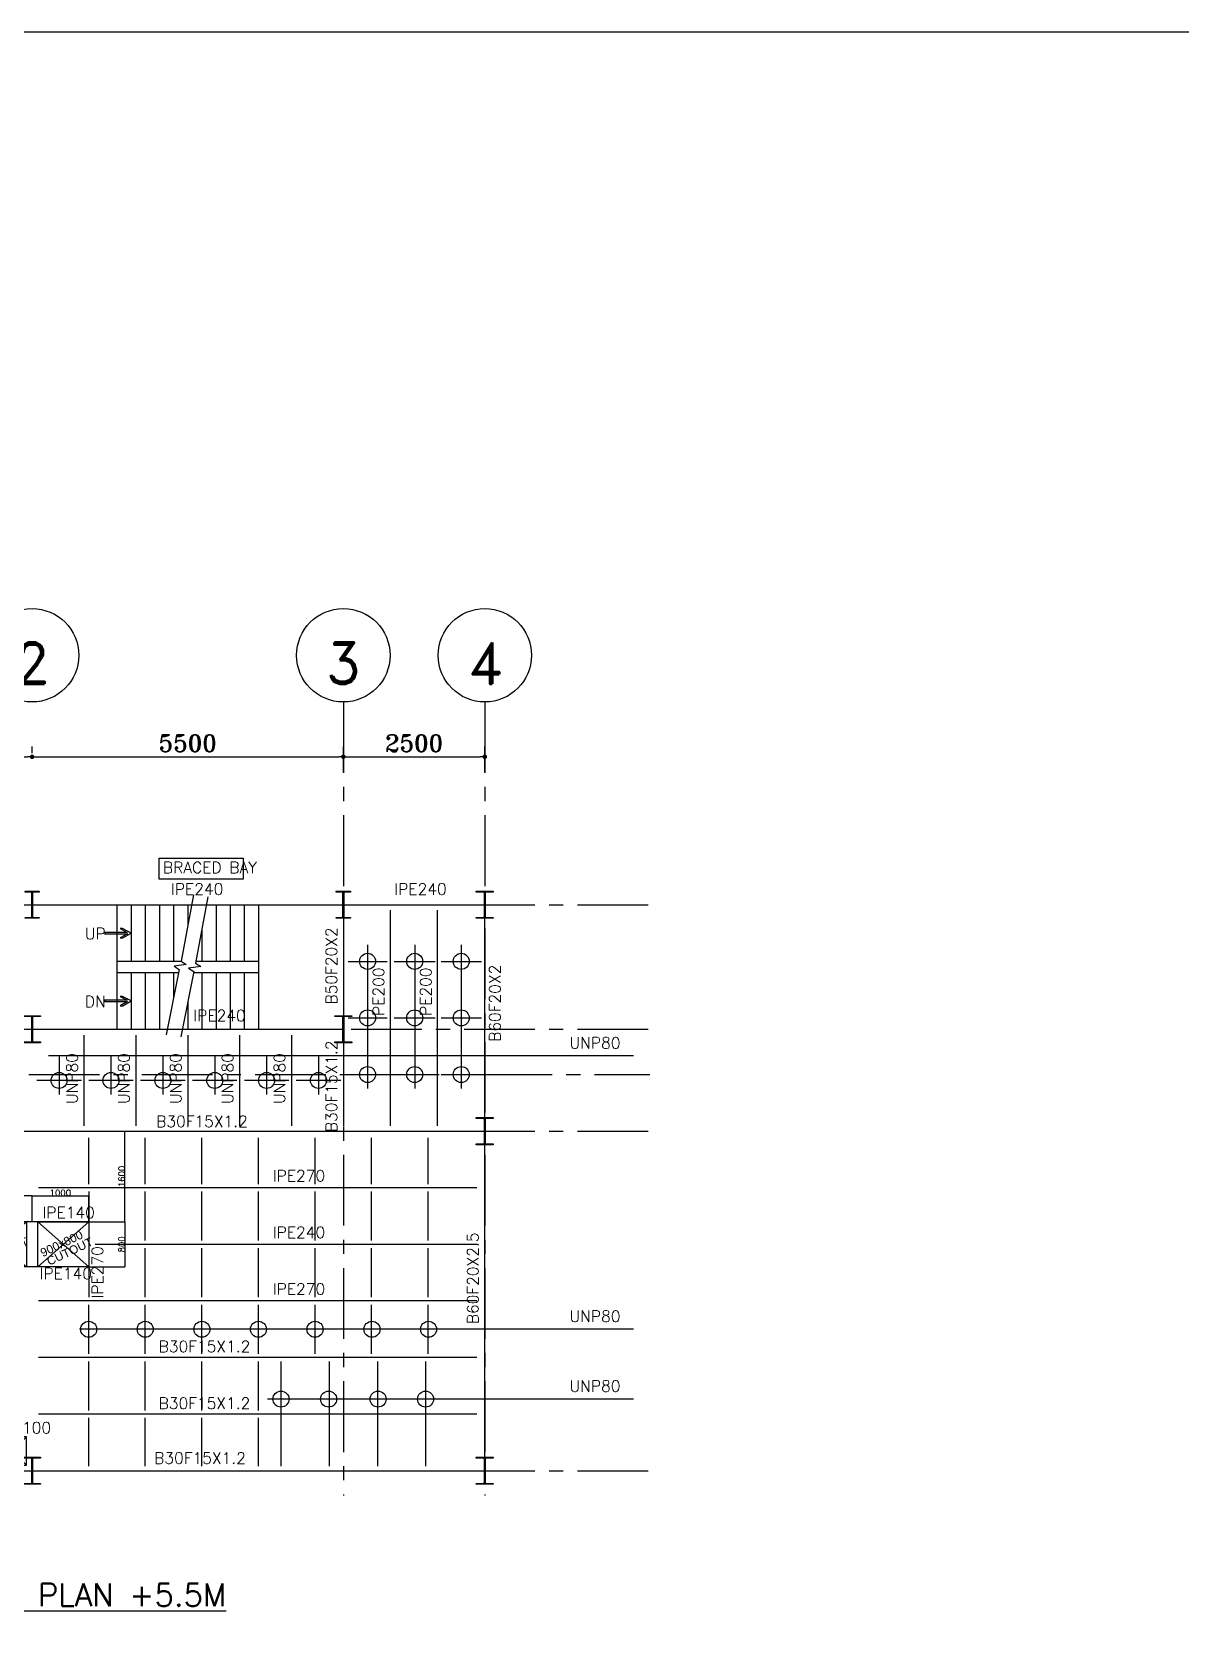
# Model space of a CAD drawing. Header units: inches. Extents: x 1387 to 2676, y -3554 to -2136.
# Drawn here: x 2511.7 to 2531.99, y -2505.43 to -2476.97 of the extents above; entities that cross this region are included whole.
import ezdxf
from ezdxf.enums import TextEntityAlignment as Align

# ---------------------------------------------------------------- set-up
doc = ezdxf.new("R2010")
doc.units = ezdxf.units.IN
doc.header["$MEASUREMENT"] = 0
for name, pattern in [('CENTER', [2, 1.25, -0.25, 0.25, -0.25]), ('DASHDOTX2', [2, 1, -0.5, 0, -0.5]), ('HIDDEN', [0.375, 0.25, -0.125])]:
    doc.linetypes.add(name, pattern=pattern)
for name, color, linetype in [('1', 1, 'Continuous'), ('3', 3, 'HIDDEN'), ('3G', 3, 'Continuous'), ('A-TEXT', 7, 'Continuous'), ('AA-IPE300', 27, 'Continuous'), ('AA_CUT OUT', 250, 'Continuous'), ('Ax', 1, 'DASHDOTX2'), ('AXE', 1, 'CENTER'), ('DIM', 8, 'Continuous'), ('MEMBER TEXT', 7, 'Continuous'), ('NEW-CO-TEXT', 7, 'Continuous'), ('Pich', 2, 'Continuous'), ('STAIR', 145, 'Continuous'), ('STEEL', 33, 'Continuous'), ('UPN100', 1, 'Continuous'), ('wall', 4, 'Continuous')]:
    doc.layers.add(name, color=color, linetype=linetype)
doc.styles.add('ROMAND', font='ROMAND.shx')
doc.styles.add('ROMANS', font='ROMANS')
doc.styles.add('ROMANT', font='romant')
doc.styles.get("Standard").update_dxf_attribs({"font": 'arial.ttf'})
doc.dimstyles.new('1-100', dxfattribs={"dimtxt": 0.3, "dimasz": 0.08, "dimexe": 0.18, "dimexo": 0.0625, "dimgap": 0.09, "dimtad": 1, "dimdec": 0, "dimlfac": 1000, "dimdsep": 46, "dimtxsty": 'ROMANT', "dimblk": 'DOT', "dimcen": 0.09, "dimclrd": 1, "dimclre": 1, "dimclrt": 3, "dimadec": 0, "dimazin": 0, "dimtfac": 1, "dimtdec": 0, "dimtix": 1, "dimtofl": 0, "dimtmove": 2, "dimatfit": 3, "dimldrblk": 'DOT', "dimfxl": 1, "dimtolj": 1, "dimarcsym": 0})
doc.dimstyles.new('Copy of 1-100', dxfattribs={"dimtxt": 0.2, "dimasz": 0.08, "dimexe": 0.18, "dimexo": 0.0625, "dimgap": 0.09, "dimtad": 1, "dimdec": 0, "dimlfac": 1000, "dimdsep": 46, "dimtxsty": 'ROMANT', "dimblk": 'DOT', "dimcen": 0.09, "dimclrd": 1, "dimclre": 1, "dimclrt": 3, "dimadec": 0, "dimazin": 0, "dimtfac": 1, "dimtdec": 0, "dimtix": 1, "dimtofl": 0, "dimtmove": 2, "dimatfit": 3, "dimldrblk": 'DOT', "dimfxl": 1, "dimtolj": 1, "dimarcsym": 0})
doc.dimstyles.get("Standard").update_dxf_attribs({"dimtxt": 0.25, "dimasz": 0.18, "dimexe": 0.18, "dimexo": 0.0625, "dimgap": 0.09, "dimtad": 0, "dimdec": 0, "dimlfac": 100, "dimzin": 0, "dimdsep": 46, "dimtxsty": 'Standard', "dimcen": 0.09, "dimadec": 0, "dimazin": 0, "dimtfac": 1, "dimtdec": 0, "dimtofl": 0, "dimtmove": 0, "dimatfit": 3, "dimfxl": 1, "dimtolj": 1, "dimtzin": 0, "dimarcsym": 0})

# ---------------------------------------------------------------- blocks, each defined once
blk = doc.blocks.new('DOT')
at = {"layer": 'DIM', "color": 0, "linetype": 'ByBlock'}
blk.add_line((-0.5, 0), (-1, 0), dxfattribs=at)
at = {"layer": 'DIM', "color": 0, "linetype": 'ByBlock', "const_width": 0.5}
blk.add_lwpolyline([(-0.25, 0, 1), (0.25, 0, 1)], format="xyb", close=True, dxfattribs=at)
blk = doc.blocks.new('*D2521')
at = {"color": 1, "lineweight": -2, "transparency": 16777216}
for p, q in [((-7000, 4400), (-6360, 4400)), ((-6361, 4400), (-6361, 3600)), ((-7000, 3600), (-6360, 3600))]:
    blk.add_line(p, q, dxfattribs=at)
at = {"layer": 'Defpoints', "color": 0, "transparency": 16777216}
for p in [(-7000, 4400), (-7000, 3600), (-6361, 3600)]:
    blk.add_point(p, dxfattribs=at)
at = {"color": 1, "lineweight": -2, "transparency": 16777216, "xscale": 0.08, "yscale": 0.08, "zscale": 0.08}
for p, rotation in [((-6361, 4400), 90), ((-6361, 3600), 270)]:
    blk.add_blockref('DOT', p, dxfattribs=dict(at, rotation=rotation))
at = {"color": 3, "transparency": 16777216, "insert": (-6416, 4000), "char_height": 110, "attachment_point": 5, "rotation": 90, "style": 'ROMANT'}
blk.add_mtext('\\A1;800', dxfattribs=at)
blk = doc.blocks.new('_Dot')
at = {"layer": 'DIM', "color": 0, "lineweight": -2}
blk.add_line((-0.5, 0), (-1, 0), dxfattribs=at)
at = {"layer": 'DIM', "color": 0, "const_width": 0.5}
blk.add_lwpolyline([(-0.25, 0, 1), (0.25, 0, 1)], format="xyb", close=True, dxfattribs=at)
blk = doc.blocks.new('*D2522')
at = {"color": 1, "lineweight": -2, "transparency": 16777216}
for p, q in [((-7000, 6000), (-6360, 6000)), ((-6361, 4400), (-6361, 6000)), ((-7000, 4400), (-6360, 4400))]:
    blk.add_line(p, q, dxfattribs=at)
at = {"layer": 'Defpoints', "color": 0, "transparency": 16777216}
for p in [(-7000, 6000), (-6361, 6000), (-7000, 4400)]:
    blk.add_point(p, dxfattribs=at)
at = {"color": 1, "lineweight": -2, "transparency": 16777216, "xscale": 0.08, "yscale": 0.08, "zscale": 0.08}
for p, rotation in [((-6361, 6000), 90), ((-6361, 4400), 270)]:
    blk.add_blockref('DOT', p, dxfattribs=dict(at, rotation=rotation))
at = {"color": 3, "transparency": 16777216, "insert": (-6416, 5200), "char_height": 110, "attachment_point": 5, "rotation": 90, "style": 'ROMANT'}
blk.add_mtext('\\A1;1600', dxfattribs=at)
blk = doc.blocks.new('*D2523')
at = {"color": 1, "lineweight": -2, "transparency": 16777216}
for p, q in [((-8000, 4400), (-8000, 4855)), ((-8000, 4855), (-7000, 4855)), ((-7000, 4400), (-7000, 4855))]:
    blk.add_line(p, q, dxfattribs=at)
at = {"layer": 'Defpoints', "color": 0, "transparency": 16777216}
for p in [(-7000, 4855), (-8000, 4400), (-7000, 4400)]:
    blk.add_point(p, dxfattribs=at)
at = {"color": 1, "lineweight": -2, "transparency": 16777216, "xscale": 0.08, "yscale": 0.08, "zscale": 0.08, "rotation": 180}
blk.add_blockref('DOT', (-8000, 4855), dxfattribs=at)
at = {"color": 1, "lineweight": -2, "transparency": 16777216, "xscale": 0.08, "yscale": 0.08, "zscale": 0.08}
blk.add_blockref('DOT', (-7000, 4855), dxfattribs=at)
at = {"color": 3, "transparency": 16777216, "insert": (-7500, 4910), "char_height": 110, "attachment_point": 5, "style": 'ROMANT'}
blk.add_mtext('\\A1;1000', dxfattribs=at)
blk = doc.blocks.new('*D2524')
at = {"color": 1, "lineweight": -2, "transparency": 16777216}
for p, q in [((-9000, 4400), (-9000, 4855)), ((-8000, 4855), (-9000, 4855)), ((-8000, 4400), (-8000, 4855))]:
    blk.add_line(p, q, dxfattribs=at)
at = {"layer": 'Defpoints', "color": 0, "transparency": 16777216}
for p in [(-9000, 4855), (-9000, 4400), (-8000, 4400)]:
    blk.add_point(p, dxfattribs=at)
at = {"color": 1, "lineweight": -2, "transparency": 16777216, "xscale": 0.08, "yscale": 0.08, "zscale": 0.08, "rotation": 180}
blk.add_blockref('DOT', (-9000, 4855), dxfattribs=at)
at = {"color": 1, "lineweight": -2, "transparency": 16777216, "xscale": 0.08, "yscale": 0.08, "zscale": 0.08}
blk.add_blockref('DOT', (-8000, 4855), dxfattribs=at)
at = {"color": 3, "transparency": 16777216, "insert": (-8500, 4910), "char_height": 110, "attachment_point": 5, "style": 'ROMANT'}
blk.add_mtext('\\A1;1000', dxfattribs=at)
blk = doc.blocks.new('*D2039')
at = {"layer": 'Defpoints', "color": 0, "transparency": 16777216}
for p in [(2511.694, -2489.772), (2511.694, -2489.772), (2503.694, -2489.905)]:
    blk.add_point(p, dxfattribs=at)
at = {"layer": 'wall', "color": 1, "lineweight": -2, "transparency": 16777216}
for p, q in [((2503.694, -2489.843), (2503.694, -2489.592)), ((2503.774, -2489.772), (2511.614, -2489.772)), ((2511.694, -2489.709), (2511.694, -2489.592))]:
    blk.add_line(p, q, dxfattribs=at)
at = {"layer": 'wall', "color": 1, "lineweight": -2, "transparency": 16777216, "xscale": 0.08, "yscale": 0.08, "zscale": 0.08, "rotation": 180}
blk.add_blockref('DOT', (2503.694, -2489.772), dxfattribs=at)
at = {"layer": 'wall', "color": 1, "lineweight": -2, "transparency": 16777216, "xscale": 0.08, "yscale": 0.08, "zscale": 0.08}
blk.add_blockref('DOT', (2511.694, -2489.772), dxfattribs=at)
at = {"layer": 'wall', "color": 3, "transparency": 16777216, "insert": (2507.694, -2489.532), "char_height": 0.3, "attachment_point": 5, "style": 'ROMANT'}
blk.add_mtext('\\A1;8000', dxfattribs=at)
blk = doc.blocks.new('*D2034')
at = {"layer": 'Defpoints', "color": 0, "transparency": 16777216}
for p in [(2511.694, -2489.772), (2517.194, -2489.772), (2517.194, -2490.109)]:
    blk.add_point(p, dxfattribs=at)
at = {"layer": 'wall', "color": 1, "lineweight": -2, "transparency": 16777216}
for p, q in [((2511.694, -2489.709), (2511.694, -2489.592)), ((2511.774, -2489.772), (2517.114, -2489.772)), ((2517.194, -2490.047), (2517.194, -2489.592))]:
    blk.add_line(p, q, dxfattribs=at)
at = {"layer": 'wall', "color": 1, "lineweight": -2, "transparency": 16777216, "xscale": 0.08, "yscale": 0.08, "zscale": 0.08, "rotation": 180}
blk.add_blockref('DOT', (2511.694, -2489.772), dxfattribs=at)
at = {"layer": 'wall', "color": 1, "lineweight": -2, "transparency": 16777216, "xscale": 0.08, "yscale": 0.08, "zscale": 0.08}
blk.add_blockref('DOT', (2517.194, -2489.772), dxfattribs=at)
at = {"layer": 'wall', "color": 3, "transparency": 16777216, "insert": (2514.444, -2489.532), "char_height": 0.3, "attachment_point": 5, "style": 'ROMANT'}
blk.add_mtext('\\A1;5500', dxfattribs=at)
blk = doc.blocks.new('*D2038')
at = {"layer": 'Defpoints', "color": 0, "transparency": 16777216}
for p in [(2517.194, -2489.772), (2519.694, -2489.772), (2519.694, -2490.109)]:
    blk.add_point(p, dxfattribs=at)
at = {"layer": 'wall', "color": 1, "lineweight": -2, "transparency": 16777216}
for p, q in [((2517.194, -2489.709), (2517.194, -2489.592)), ((2517.274, -2489.772), (2519.614, -2489.772)), ((2519.694, -2490.047), (2519.694, -2489.592))]:
    blk.add_line(p, q, dxfattribs=at)
at = {"layer": 'wall', "color": 1, "lineweight": -2, "transparency": 16777216, "xscale": 0.08, "yscale": 0.08, "zscale": 0.08, "rotation": 180}
blk.add_blockref('DOT', (2517.194, -2489.772), dxfattribs=at)
at = {"layer": 'wall', "color": 1, "lineweight": -2, "transparency": 16777216, "xscale": 0.08, "yscale": 0.08, "zscale": 0.08}
blk.add_blockref('DOT', (2519.694, -2489.772), dxfattribs=at)
at = {"layer": 'wall', "color": 3, "transparency": 16777216, "insert": (2518.444, -2489.532), "char_height": 0.3, "attachment_point": 5, "style": 'ROMANT'}
blk.add_mtext('\\A1;2500', dxfattribs=at)
blk = doc.blocks.new('G$C1D0F7C42')
at = {"color": 1}
for p, q in [((-15900, 9900), (-15400, 9400)), ((-15400, 9900), (-15900, 9400)), ((-9000, 4400), (-8100, 3600)), ((-8100, 4400), (-9000, 3600)), ((-7900, 4400), (-7000, 3600)), ((-7000, 4400), (-7900, 3600)), ((-8100, 100), (-8600, 600)), ((-8100, 600), (-8600, 100))]:
    blk.add_line(p, q, dxfattribs=at)
at = {"color": 3}
blk.add_lwpolyline([(-12410.1, 5607.4), (-12604.9, 5719.9), (-12379.9, 5719.9), (-12410.1, 5832.4), (-12604.9, 5719.9), (-12492.4, 5914.8), (-12604.9, 5944.9), (-12604.9, 5719.9), (-12717.4, 5914.8), (-12799.8, 5832.4), (-12604.9, 5719.9), (-12829.9, 5719.9), (-12799.8, 5607.4), (-12604.9, 5719.9), (-12717.4, 5525.1), (-12604.9, 5494.9), (-12604.9, 5719.9), (-12492.4, 5525.1), (-12410.1, 5607.4), (-12604.9, 5719.9), (-12379.9, 5719.9)], dxfattribs=at)
at = {"layer": 'AA_CUT OUT', "color": 1}
for points in [[(-15400, 9900), (-15900, 9900), (-15900, 9400), (-15400, 9400)], [(-9000, 4400), (-8100, 4400), (-8100, 3600), (-9000, 3600)], [(-7900, 4400), (-7000, 4400), (-7000, 3600), (-7900, 3600)], [(-8100, 600), (-8600, 600), (-8600, 100), (-8100, 100)]]:
    blk.add_lwpolyline(points, close=True, dxfattribs=at)
at = {"color": 3}
for s, p in [('CUTOUT', (-15185.5, 10522.3)), ('500x500', (-15185.5, 10266)), ('CUTOUT', (-9524.1, -380.1)), ('500x500', (-9524.1, -636.4))]:
    blk.add_text(s, height=150, dxfattribs=at).set_placement(p)
for s, p in [('900x800', (-8940.9, 3772.4)), ('CUTOUT', (-8836.4, 3620.9)), ('900x800', (-7810.9, 3772.4)), ('CUTOUT', (-7696.4, 3620.9))]:
    blk.add_text(s, height=150, rotation=25.34706, dxfattribs=at).set_placement(p)
for base, p2, picture, middle in [((-6360.5, 6000), (-7000, 6000), '*D2522', (-6415.6, 5200)), ((-6360.5, 3600), (-7000, 3600), '*D2521', (-6415.6, 4000))]:
    dim = blk.add_linear_dim(base=base, p1=(-7000, 4400), p2=p2, angle=90, dimstyle='Copy of 1-100', override={"dimtxt": 110, "dimlfac": 1})
    dim.commit()
    dim.dimension.update_dxf_attribs({"geometry": picture, "text_midpoint": middle})
for base, p2, picture, middle in [((-9000, 4855.1), (-9000, 4400), '*D2524', (-8500, 4910.2)), ((-7000, 4855.1), (-7000, 4400), '*D2523', (-7500, 4910.2))]:
    dim = blk.add_linear_dim(base=base, p1=(-8000, 4400), p2=p2, dimstyle='Copy of 1-100', override={"dimtxt": 110, "dimlfac": 1})
    dim.commit()
    dim.dimension.update_dxf_attribs({"geometry": picture, "text_midpoint": middle})
for points in [[(-15775, 9656.4), (-15526.6, 10480.1), (-14377.7, 10480.1)], [(-8366.1, 296.4), (-8567.9, -422.3), (-9716.9, -422.3)]]:
    blk.add_leader(points, dimstyle='Standard', override={"dimscale": 75}, dxfattribs=at)

msp = doc.modelspace()

# ---------------------------------------------------------------- hatches: boundary and pattern name
for points in [[(2511.70146987, -2492.16089543), (2511.7129461, -2492.16089543, -0.4144144444), (2511.70146987, -2492.17237953)], [(2517.18649533, -2492.16090964), (2517.1750191, -2492.16090964, 0.4144144444), (2517.18649533, -2492.17239374)], [(2517.20149533, -2492.16090964), (2517.21297156, -2492.16090964, -0.4144144444), (2517.20149533, -2492.17239374)], [(2519.6864961, -2492.16087475), (2519.67501987, -2492.16087475, 0.4144144444), (2519.6864961, -2492.17235886)], [(2519.7014961, -2492.16087475), (2519.71297233, -2492.16087475, -0.4144144444), (2519.7014961, -2492.17235886)], [(2511.70146987, -2492.61093493), (2511.7129461, -2492.61093493, 0.4144144444), (2511.70146987, -2492.59945083)], [(2517.18649533, -2492.61094914), (2517.1750191, -2492.61094914, -0.4144144444), (2517.18649533, -2492.59946504)], [(2517.20149533, -2492.61094914), (2517.21297156, -2492.61094914, 0.4144144444), (2517.20149533, -2492.59946504)], [(2519.6864961, -2492.61091426), (2519.67501987, -2492.61091426, -0.4144144444), (2519.6864961, -2492.59943015)], [(2519.7014961, -2492.61091426), (2519.71297233, -2492.61091426, 0.4144144444), (2519.7014961, -2492.59943015)], [(2511.70146419, -2494.36078618), (2511.71294042, -2494.36078618, -0.4144144444), (2511.70146419, -2494.37227028)], [(2517.18649042, -2494.36080004), (2517.17501419, -2494.36080004, 0.4144144444), (2517.18649042, -2494.37228414)], [(2517.20149042, -2494.36080004), (2517.21296665, -2494.36080004, -0.4144144444), (2517.20149042, -2494.37228414)], [(2511.70146419, -2494.81082568), (2511.71294042, -2494.81082568, 0.4144144444), (2511.70146419, -2494.79934158)], [(2517.18649042, -2494.81083954), (2517.17501419, -2494.81083954, -0.4144144444), (2517.18649042, -2494.79935544)], [(2517.20149042, -2494.81083954), (2517.21296665, -2494.81083954, 0.4144144444), (2517.20149042, -2494.79935544)], [(2519.6864961, -2496.16081368), (2519.67501987, -2496.16081368, 0.4144144444), (2519.6864961, -2496.17229778)], [(2519.7014961, -2496.16081368), (2519.71297233, -2496.16081368, -0.4144144444), (2519.7014961, -2496.17229778)], [(2519.6864961, -2496.61085318), (2519.67501987, -2496.61085318, -0.4144144444), (2519.6864961, -2496.59936908)], [(2519.7014961, -2496.61085318), (2519.71297233, -2496.61085318, 0.4144144444), (2519.7014961, -2496.59936908)], [(2511.70145437, -2502.16079352), (2511.7129306, -2502.16079352, -0.4144144444), (2511.70145437, -2502.17227762)], [(2519.6864806, -2502.16081368), (2519.67500437, -2502.16081368, 0.4144144444), (2519.6864806, -2502.17229778)], [(2519.7014806, -2502.16081368), (2519.71295683, -2502.16081368, -0.4144144444), (2519.7014806, -2502.17229778)], [(2511.70145437, -2502.61083302), (2511.7129306, -2502.61083302, 0.4144144444), (2511.70145437, -2502.59934892)], [(2519.6864806, -2502.61085318), (2519.67500437, -2502.61085318, -0.4144144444), (2519.6864806, -2502.59936908)], [(2519.7014806, -2502.61085318), (2519.71295683, -2502.61085318, 0.4144144444), (2519.7014806, -2502.59936908)]]:
    msp.add_hatch(color=1).paths.add_polyline_path(points)

# ---------------------------------------------------------------- linework, layer by layer
at = {"color": 96, "elevation": -0.001}
msp.add_lwpolyline([(2513.93784598, -2491.56006148), (2515.42122174, -2491.56006148), (2515.42122174, -2491.93281455), (2513.93784598, -2491.93281455)], close=True, dxfattribs=at)
at = {"layer": '1'}
msp.add_lwpolyline([(2491.35906312, -2533.60296305), (2572.62741329, -2533.60296305), (2572.62741329, -2476.96996642), (2491.35906312, -2476.96996642)], close=True, dxfattribs=at)
at = {"layer": '3G'}
for points in [[(2511.56896987, -2492.62589543), (2511.56896987, -2492.61089543), (2511.68646987, -2492.61089543), (2511.68646987, -2492.16089543), (2511.56896987, -2492.16089543), (2511.56896987, -2492.14589543), (2511.81896987, -2492.14589543), (2511.81896987, -2492.16089543), (2511.70146987, -2492.16089543), (2511.70146987, -2492.61089543), (2511.81896987, -2492.61089543), (2511.81896987, -2492.62589543)], [(2517.06899533, -2492.62590964), (2517.06899533, -2492.61090964), (2517.18649533, -2492.61090964), (2517.18649533, -2492.16090964), (2517.06899533, -2492.16090964), (2517.06899533, -2492.14590964), (2517.31899533, -2492.14590964), (2517.31899533, -2492.16090964), (2517.20149533, -2492.16090964), (2517.20149533, -2492.61090964), (2517.31899533, -2492.61090964), (2517.31899533, -2492.62590964)], [(2519.5439961, -2492.62587475), (2519.5439961, -2492.61087475), (2519.6864961, -2492.61087475), (2519.6864961, -2492.16087475), (2519.5439961, -2492.16087475), (2519.5439961, -2492.14587475), (2519.8439961, -2492.14587475), (2519.8439961, -2492.16087475), (2519.7014961, -2492.16087475), (2519.7014961, -2492.61087475), (2519.8439961, -2492.61087475), (2519.8439961, -2492.62587475)], [(2511.54396419, -2494.82578618), (2511.54396419, -2494.81078618), (2511.68646419, -2494.81078618), (2511.68646419, -2494.36078618), (2511.54396419, -2494.36078618), (2511.54396419, -2494.34578618), (2511.84396419, -2494.34578618), (2511.84396419, -2494.36078618), (2511.70146419, -2494.36078618), (2511.70146419, -2494.81078618), (2511.84396419, -2494.81078618), (2511.84396419, -2494.82578618)], [(2517.04399042, -2494.82580004), (2517.04399042, -2494.81080004), (2517.18649042, -2494.81080004), (2517.18649042, -2494.36080004), (2517.04399042, -2494.36080004), (2517.04399042, -2494.34580004), (2517.34399042, -2494.34580004), (2517.34399042, -2494.36080004), (2517.20149042, -2494.36080004), (2517.20149042, -2494.81080004), (2517.34399042, -2494.81080004), (2517.34399042, -2494.82580004)], [(2519.5439961, -2496.62581368), (2519.5439961, -2496.61081368), (2519.6864961, -2496.61081368), (2519.6864961, -2496.16081368), (2519.5439961, -2496.16081368), (2519.5439961, -2496.14581368), (2519.8439961, -2496.14581368), (2519.8439961, -2496.16081368), (2519.7014961, -2496.16081368), (2519.7014961, -2496.61081368), (2519.8439961, -2496.61081368), (2519.8439961, -2496.62581368)], [(2511.54395437, -2502.62579352), (2511.54395437, -2502.61079352), (2511.68645437, -2502.61079352), (2511.68645437, -2502.16079352), (2511.54395437, -2502.16079352), (2511.54395437, -2502.14579352), (2511.84395437, -2502.14579352), (2511.84395437, -2502.16079352), (2511.70145437, -2502.16079352), (2511.70145437, -2502.61079352), (2511.84395437, -2502.61079352), (2511.84395437, -2502.62579352)], [(2519.5439806, -2502.62581368), (2519.5439806, -2502.61081368), (2519.6864806, -2502.61081368), (2519.6864806, -2502.16081368), (2519.5439806, -2502.16081368), (2519.5439806, -2502.14581368), (2519.8439806, -2502.14581368), (2519.8439806, -2502.16081368), (2519.7014806, -2502.16081368), (2519.7014806, -2502.61081368), (2519.8439806, -2502.61081368), (2519.8439806, -2502.62581368)]]:
    msp.add_lwpolyline(points, close=True, dxfattribs=at)
for centre, start, end in [((2511.70146987, -2492.1609033), 269.842073117, 359.842073117), ((2511.70146987, -2492.1609033), 269.842073117, 359.842073117), ((2517.18649533, -2492.16091751), 180.157926883, 270.157926883), ((2517.20149533, -2492.16091751), 269.842073117, 359.842073117), ((2517.20149533, -2492.16091751), 269.842073117, 359.842073117), ((2519.6864961, -2492.16088262), 180.157926883, 270.157926883), ((2519.7014961, -2492.16088262), 269.842073117, 359.842073117), ((2519.7014961, -2492.16088262), 269.842073117, 359.842073117), ((2511.70146987, -2492.61092706), 0.157926883, 90.157926883), ((2511.70146987, -2492.61092706), 0.157926883, 90.157926883), ((2511.70146987, -2492.61092706), 0.157926883, 90.157926883), ((2517.18649533, -2492.61094127), 89.842073117, 179.842073117), ((2517.18649533, -2492.61094127), 89.842073117, 179.842073117), ((2517.20149533, -2492.61094127), 0.157926883, 90.157926883), ((2517.20149533, -2492.61094127), 0.157926883, 90.157926883), ((2517.20149533, -2492.61094127), 0.157926883, 90.157926883), ((2519.6864961, -2492.61090639), 89.842073117, 179.842073117), ((2519.6864961, -2492.61090639), 89.842073117, 179.842073117), ((2519.7014961, -2492.61090639), 0.157926883, 90.157926883), ((2519.7014961, -2492.61090639), 0.157926883, 90.157926883), ((2519.7014961, -2492.61090639), 0.157926883, 90.157926883), ((2511.70146419, -2494.36079405), 269.842073117, 359.842073117), ((2511.70146419, -2494.36079405), 269.842073117, 359.842073117), ((2517.18649042, -2494.36080791), 180.157926883, 270.157926883), ((2517.20149042, -2494.36080791), 269.842073117, 359.842073117), ((2517.20149042, -2494.36080791), 269.842073117, 359.842073117), ((2511.70146419, -2494.81081781), 0.157926883, 90.157926883), ((2511.70146419, -2494.81081781), 0.157926883, 90.157926883), ((2511.70146419, -2494.81081781), 0.157926883, 90.157926883), ((2517.18649042, -2494.81083167), 89.842073117, 179.842073117), ((2517.18649042, -2494.81083167), 89.842073117, 179.842073117), ((2517.20149042, -2494.81083167), 0.157926883, 90.157926883), ((2517.20149042, -2494.81083167), 0.157926883, 90.157926883), ((2517.20149042, -2494.81083167), 0.157926883, 90.157926883), ((2519.6864961, -2496.16082155), 180.157926883, 270.157926883), ((2519.7014961, -2496.16082155), 269.842073117, 359.842073117), ((2519.7014961, -2496.16082155), 269.842073117, 359.842073117), ((2519.6864961, -2496.61084531), 89.842073117, 179.842073117), ((2519.6864961, -2496.61084531), 89.842073117, 179.842073117), ((2519.7014961, -2496.61084531), 0.157926883, 90.157926883), ((2519.7014961, -2496.61084531), 0.157926883, 90.157926883), ((2519.7014961, -2496.61084531), 0.157926883, 90.157926883), ((2511.70145437, -2502.16080139), 269.842073117, 359.842073117), ((2511.70145437, -2502.16080139), 269.842073117, 359.842073117), ((2519.6864806, -2502.16082155), 180.157926883, 270.157926883), ((2519.7014806, -2502.16082155), 269.842073117, 359.842073117), ((2519.7014806, -2502.16082155), 269.842073117, 359.842073117), ((2511.70145437, -2502.61082515), 0.157926883, 90.157926883), ((2511.70145437, -2502.61082515), 0.157926883, 90.157926883), ((2511.70145437, -2502.61082515), 0.157926883, 90.157926883), ((2519.6864806, -2502.61084531), 89.842073117, 179.842073117), ((2519.6864806, -2502.61084531), 89.842073117, 179.842073117), ((2519.7014806, -2502.61084531), 0.157926883, 90.157926883), ((2519.7014806, -2502.61084531), 0.157926883, 90.157926883), ((2519.7014806, -2502.61084531), 0.157926883, 90.157926883)]:
    msp.add_arc(centre, 0.01147623, start, end, dxfattribs=at)
at = {"layer": 'AA-IPE300', "color": 3}
for p, q in [((2511.69750215, -2492.3858748), (2517.19040215, -2492.3858748)), ((2517.19395215, -2492.3858748), (2517.19395215, -2494.4358748)), ((2517.19750215, -2492.3858748), (2519.69395215, -2492.3858748)), ((2519.69395215, -2496.2358748), (2519.69395215, -2492.3858748)), ((2518.02728549, -2496.29094425), (2518.02728549, -2492.48228863)), ((2518.86061882, -2496.29094425), (2518.86061882, -2492.48228863)), ((2511.69750215, -2494.5858748), (2517.19395215, -2494.5858748)), ((2512.61061215, -2494.68970508), (2512.61061215, -2496.29094425)), ((2513.52727215, -2494.68970508), (2513.52727215, -2496.29094425)), ((2514.44393215, -2494.68970508), (2514.44393215, -2496.29094425)), ((2515.36059215, -2494.68970508), (2515.36059215, -2496.29094425)), ((2516.27725215, -2494.68970508), (2516.27725215, -2496.29094425)), ((2517.19395215, -2494.7358748), (2517.19395215, -2496.29094425)), ((2512.56429739, -2495.49032466), (2511.77846505, -2495.49032466)), ((2513.48095739, -2495.49032466), (2512.69512505, -2495.49032466)), ((2514.39761739, -2495.49032466), (2513.61178505, -2495.49032466)), ((2515.31427739, -2495.49032466), (2514.52844505, -2495.49032466)), ((2516.23093739, -2495.49032466), (2515.44510505, -2495.49032466)), ((2517.14767539, -2495.49033651), (2516.36184305, -2495.49033651)), ((2511.80668218, -2496.3858748), (2519.69040215, -2496.3858748)), ((2519.69395215, -2502.3858748), (2519.69395215, -2496.5358748)), ((2519.55155633, -2497.3858748), (2511.80668218, -2497.3858748)), ((2512.69395215, -2497.45373786), (2512.69395215, -2499.32047354)), ((2512.69395215, -2497.9858748), (2510.7950248, -2497.9858748)), ((2519.55155633, -2498.3858748), (2512.80890711, -2498.3858748)), ((2512.69395215, -2498.7858748), (2510.69395215, -2498.7858748)), ((2519.55155633, -2499.3858748), (2511.80668218, -2499.3858748)), ((2519.55155633, -2500.3858748), (2511.80668218, -2500.3858748)), ((2516.09215554, -2500.45633106), (2516.09215554, -2501.3858748)), ((2516.94351211, -2500.45633106), (2516.94351211, -2501.3858748)), ((2517.79596213, -2500.45633106), (2517.79596213, -2501.3858748)), ((2518.6473187, -2500.45633106), (2518.6473187, -2501.3858748)), ((2519.55155633, -2501.3858748), (2511.80668218, -2501.3858748)), ((2516.09215554, -2501.3858748), (2516.09215554, -2502.30281057)), ((2516.94351211, -2501.3858748), (2516.94351211, -2502.30281057)), ((2517.79596213, -2501.3858748), (2517.79596213, -2502.30281057)), ((2518.6473187, -2501.3858748), (2518.6473187, -2502.30281057)), ((2511.69750215, -2502.3858748), (2519.69395215, -2502.3858748))]:
    msp.add_line(p, q, dxfattribs=at)
at = {"layer": 'Ax', "linetype": 'Continuous', "ltscale": 0.5}
for p, q in [((2517.62220702, -2493.09374961), (2517.62220702, -2495.63460287)), ((2518.45472464, -2493.09367873), (2518.45472464, -2495.63453198)), ((2519.27803725, -2493.09374961), (2519.27803725, -2495.63460287)), ((2522.32375382, -2495.05670448), (2511.98387273, -2495.05670448)), ((2512.17138122, -2495.05669263), (2512.17138122, -2495.73905274)), ((2513.08804122, -2495.05669263), (2513.08804122, -2495.73905274)), ((2514.00470122, -2495.05670448), (2514.00470122, -2495.73906458)), ((2514.92136122, -2495.05670448), (2514.92136122, -2495.73906458)), ((2515.83802122, -2495.05670448), (2515.83802122, -2495.73906458)), ((2516.75475922, -2495.05670448), (2516.75475922, -2495.73906458)), ((2522.32375382, -2499.88711267), (2512.53041067, -2499.88711267)), ((2522.32375382, -2501.11982201), (2515.8525683, -2501.11982201))]:
    msp.add_line(p, q, dxfattribs=at)
for centre, radius in [((2511.69392166, -2487.97824928), 0.825), ((2517.1939479, -2487.97824928), 0.825), ((2519.6939479, -2487.97824928), 0.825), ((2517.62220702, -2493.3858748), 0.14161004), ((2518.45472464, -2493.3858748), 0.14161004), ((2519.27803725, -2493.3858748), 0.14161004), ((2517.62220702, -2494.3858748), 0.14161004), ((2518.45472464, -2494.3858748), 0.14161004), ((2519.27803725, -2494.3858748), 0.14161004), ((2517.62220702, -2495.3858748), 0.14161004), ((2518.45472464, -2495.3858748), 0.14161004), ((2519.27803725, -2495.3858748), 0.14161004), ((2512.17138122, -2495.49032466), 0.14161004), ((2513.08804122, -2495.49032466), 0.14161004), ((2514.00470122, -2495.49032466), 0.14161004), ((2514.92136122, -2495.49032466), 0.14161004), ((2515.83802122, -2495.49033651), 0.14161004), ((2516.75475922, -2495.49033651), 0.14161004), ((2512.69395215, -2499.8871057), 0.14161004), ((2513.69395215, -2499.8871057), 0.14161004), ((2514.69395215, -2499.8871057), 0.14161004), ((2515.69395215, -2499.8871057), 0.14161004), ((2516.69395215, -2499.8871057), 0.14161004), ((2517.69967841, -2499.8871042), 0.14161004), ((2518.69967841, -2499.88710271), 0.14161004), ((2516.09215554, -2501.11981504), 0.14161004), ((2516.93415817, -2501.11981504), 0.14161004), ((2517.80742881, -2501.11981354), 0.14161004), ((2518.6473187, -2501.11981205), 0.14161004)]:
    msp.add_circle(centre, radius, dxfattribs=at)
at = {"layer": 'AXE'}
for p, q in [((2517.19400536, -2488.80513456), (2517.19396913, -2502.82301526)), ((2519.69400536, -2488.80513456), (2519.69396913, -2502.82301526)), ((2499.32972771, -2492.3858748), (2522.60744015, -2492.3858748)), ((2499.32972771, -2494.58575507), (2522.60744015, -2494.58581372)), ((2497.63466966, -2495.38575507), (2522.60744015, -2495.38581372)), ((2499.32972771, -2496.38575507), (2522.60744015, -2496.38581372)), ((2499.32972771, -2502.38575507), (2522.60744015, -2502.38581372))]:
    msp.add_line(p, q, dxfattribs=at)
at = {"layer": 'MEMBER TEXT', "color": 3, "ltscale": 2}
for points in [[(2512.97189574, -2492.87438776), (2512.9933197, -2492.8858748), (2512.97189574, -2492.8973748), (2513.3781129, -2492.8973748), (2513.25202317, -2492.97282851), (2513.29852049, -2492.97282851), (2513.44382773, -2492.8858748), (2513.29382773, -2492.8054482), (2513.2473304, -2492.8054482), (2513.37588227, -2492.8743748), (2512.97189574, -2492.8743748)], [(2512.97189574, -2494.07438776), (2512.9933197, -2494.0858748), (2512.97189574, -2494.0973748), (2513.3781129, -2494.0973748), (2513.25202317, -2494.17282851), (2513.29852049, -2494.17282851), (2513.44382773, -2494.0858748), (2513.29382773, -2494.0054482), (2513.2473304, -2494.0054482), (2513.37588227, -2494.0743748), (2512.97189574, -2494.0743748)]]:
    msp.add_lwpolyline(points, dxfattribs=at)
at = {"layer": 'STAIR', "color": 3}
for p, q in [((2513.19382773, -2492.3858748), (2513.19382773, -2494.5858748)), ((2513.44382773, -2492.3858748), (2513.44382773, -2493.3858748)), ((2513.69382773, -2492.3858748), (2513.69382773, -2493.3858748)), ((2513.94385261, -2492.3858748), (2513.94385261, -2493.3858748)), ((2514.19385261, -2492.3858748), (2514.19385261, -2493.3858748)), ((2514.4438775, -2492.3858748), (2514.4438775, -2492.75633913)), ((2514.94390238, -2492.3858748), (2514.94390238, -2493.3858748)), ((2515.19390238, -2492.3858748), (2515.19390238, -2493.3858748)), ((2515.44392727, -2492.3858748), (2515.44392727, -2493.3858748)), ((2515.69392727, -2492.3858748), (2515.69392727, -2494.5858748)), ((2514.6938775, -2492.81819891), (2514.6938775, -2493.3858748)), ((2514.33256612, -2493.3858748), (2513.19382773, -2493.3858748)), ((2515.69392727, -2493.3858748), (2514.58710043, -2493.3858748)), ((2514.28311926, -2493.5858748), (2513.19382773, -2493.5858748)), ((2513.44382773, -2493.5858748), (2513.44382773, -2494.5858748)), ((2513.69382773, -2493.5858748), (2513.69382773, -2494.5858748)), ((2513.94385261, -2493.5858748), (2513.94385261, -2494.5858748)), ((2514.19385261, -2493.5858748), (2514.19385261, -2494.0351255)), ((2515.69392727, -2493.5858748), (2514.54514766, -2493.5858748)), ((2514.6938775, -2493.5858748), (2514.6938775, -2494.5858748)), ((2514.94390238, -2493.5858748), (2514.94390238, -2494.5858748)), ((2515.19390238, -2493.5858748), (2515.19390238, -2494.5858748)), ((2515.44392727, -2493.5858748), (2515.44392727, -2494.5858748)), ((2514.4438775, -2494.09553539), (2514.4438775, -2494.5858748))]:
    msp.add_line(p, q, dxfattribs=at)
at = {"layer": 'STEEL'}
for points in [[(2514.546933, -2492.20844882), (2514.32621692, -2493.38187671), (2514.4189972, -2493.44030046), (2514.20174144, -2493.4700661), (2514.29452171, -2493.52848985), (2514.064869, -2494.68425911)], [(2514.80160099, -2492.24549144), (2514.58088491, -2493.41891932), (2514.67366518, -2493.47734308), (2514.45640943, -2493.50710871), (2514.5491897, -2493.56553247), (2514.31953699, -2494.72130173)]]:
    msp.add_lwpolyline(points, dxfattribs=at)
at = {"layer": 'UPN100', "color": 3}
for p, q in [((2517.27796661, -2493.3858748), (2517.96644743, -2493.3858748)), ((2518.0938608, -2493.3858748), (2518.81558848, -2493.3858748)), ((2518.92151188, -2493.3858748), (2519.63456262, -2493.3858748)), ((2517.27796661, -2494.3858748), (2517.96644743, -2494.3858748)), ((2518.0938608, -2494.3858748), (2518.81558848, -2494.3858748)), ((2518.92151188, -2494.3858748), (2519.63456262, -2494.3858748)), ((2517.27796661, -2495.3858748), (2517.96644743, -2495.3858748)), ((2518.0938608, -2495.3858748), (2518.81558848, -2495.3858748)), ((2518.92151188, -2495.3858748), (2519.63456262, -2495.3858748)), ((2512.69395215, -2497.32047354), (2512.69395215, -2496.50453798)), ((2513.69395215, -2497.32047354), (2513.69395215, -2496.50453798)), ((2514.69395215, -2497.32047354), (2514.69395215, -2496.50453798)), ((2515.69395215, -2497.32047354), (2515.69395215, -2496.50453798)), ((2516.69395215, -2497.32047354), (2516.69395215, -2496.50453798)), ((2517.69395215, -2497.32047354), (2517.69395215, -2496.50453798)), ((2518.69395215, -2497.32047354), (2518.69395215, -2496.50453798)), ((2513.69395215, -2498.32047354), (2513.69395215, -2497.45373786)), ((2514.69395215, -2498.32047354), (2514.69395215, -2497.45373786)), ((2515.69395215, -2498.32047354), (2515.69395215, -2497.45373786)), ((2516.69395215, -2498.32047354), (2516.69395215, -2497.45373786)), ((2517.69395215, -2498.32047354), (2517.69395215, -2497.45373786)), ((2518.69395215, -2498.32047354), (2518.69395215, -2497.45373786)), ((2513.69395215, -2499.32047354), (2513.69395215, -2498.45373786)), ((2514.69395215, -2499.32047354), (2514.69395215, -2498.45373786)), ((2515.69395215, -2499.32047354), (2515.69395215, -2498.45373786)), ((2516.69395215, -2499.32047354), (2516.69395215, -2498.45373786)), ((2517.69395215, -2499.32047354), (2517.69395215, -2498.45373786)), ((2518.69395215, -2499.32047354), (2518.69395215, -2498.45373786)), ((2512.69395215, -2500.32047354), (2512.69395215, -2499.45373786)), ((2513.69395215, -2500.32047354), (2513.69395215, -2499.45373786)), ((2514.69395215, -2500.32047354), (2514.69395215, -2499.45373786)), ((2515.69395215, -2500.32047354), (2515.69395215, -2499.45373786)), ((2516.69395215, -2500.32047354), (2516.69395215, -2499.45373786)), ((2517.69395215, -2500.32047354), (2517.69395215, -2499.45373786)), ((2518.69395215, -2500.32047354), (2518.69395215, -2499.45373786)), ((2512.69395215, -2501.32047354), (2512.69395215, -2500.45373786)), ((2513.69395215, -2501.32047354), (2513.69395215, -2500.45373786)), ((2514.69395215, -2501.32047354), (2514.69395215, -2500.45373786)), ((2515.69395215, -2501.32047354), (2515.69395215, -2500.45373786)), ((2512.69395215, -2502.30281057), (2512.69395215, -2501.45373786)), ((2513.69395215, -2502.30281057), (2513.69395215, -2501.45373786)), ((2514.69395215, -2502.30281057), (2514.69395215, -2501.45373786)), ((2515.69395215, -2502.30281057), (2515.69395215, -2501.45373786))]:
    msp.add_line(p, q, dxfattribs=at)

# ---------------------------------------------------------------- block references
at = {"layer": 'Pich', "xscale": 0.001, "yscale": 0.001, "zscale": 0.001}
msp.add_blockref('G$C1D0F7C42', (2519.69395215, -2502.3858748), dxfattribs=at)

# ---------------------------------------------------------------- texts
at = {"color": 3, "style": 'ROMANS'}
msp.add_text('BRACED BAY', height=0.2, dxfattribs=at).set_placement((2514.00593321, -2491.82780441, -0.001))
at = {"layer": '3', "color": 3, "style": 'ROMAND'}
for s, p in [('2', (2511.6962973, -2488.11865203, 0.00000001)), ('3', (2517.19632353, -2488.11865203, 0.00000001)), ('4', (2519.69632353, -2488.11865203, 0.00000001))]:
    msp.add_text(s, height=0.7299072, dxfattribs=at).set_placement(p, align=Align.MIDDLE_CENTER)
at = {"layer": 'A-TEXT', "color": 3, "style": 'ROMANS'}
msp.add_text('%%UFIRST FLOOR BEAM PLAN +5.5M', height=0.4, dxfattribs=at).set_placement((2506.43367245, -2504.77921569, 9177.40556425))
at = {"layer": 'MEMBER TEXT', "color": 3, "ltscale": 2, "style": 'ROMANS'}
for s, p in [('IPE240', (2514.61066614, -2492.26888181)), ('IPE240', (2518.55760523, -2492.26888181)), ('IPE240', (2515.0065786, -2494.50462165)), ('B30F15X1.2', (2514.69671081, -2496.37283329)), ('IPE270', (2516.40957713, -2497.33472957)), ('IPE140', (2512.34036599, -2497.9858748)), ('IPE240', (2516.40957713, -2498.33472957)), ('IPE140', (2512.28946001, -2499.06146356)), ('IPE270', (2516.40957713, -2499.33472957)), ('B30F15X1.2', (2514.74070914, -2500.35022285)), ('B30F15X1.2', (2514.74070914, -2501.35474123)), ('UPN100', (2511.49395215, -2501.7858748)), ('B30F15X1.2', (2514.66154333, -2502.32237956))]:
    msp.add_text(s, height=0.2, dxfattribs=at).set_placement(p, align=Align.BOTTOM_CENTER)
for s, p in [('B50F20X2', (2517.14276745, -2493.4676042)), ('IPE200', (2517.97610079, -2493.9569937)), ('IPE200', (2518.80943412, -2493.9569937)), ('B60F20X2', (2520.03204612, -2494.12647426)), ('B30F15X1.2', (2517.14280365, -2495.59337976)), ('UNP80', (2512.55942745, -2495.45681003)), ('UNP80', (2513.47608745, -2495.45681218)), ('UNP80', (2514.39274745, -2495.45681433)), ('UNP80', (2515.30940745, -2495.45681649)), ('UNP80', (2516.22606745, -2495.45681003)), ('B60F20X2.5', (2519.6427685, -2498.98679098)), ('IPE270', (2513.00734901, -2498.88104537))]:
    msp.add_text(s, height=0.2, rotation=90, dxfattribs=at).set_placement(p, align=Align.BOTTOM_CENTER)
for p in [(2521.64130691, -2494.82646592), (2521.64130691, -2499.65687411), (2521.64130691, -2500.88958345)]:
    msp.add_text('UNP80', height=0.2, dxfattribs=at).set_placement(p, align=Align.MIDDLE)
at = {"layer": 'NEW-CO-TEXT', "color": 3, "style": 'ROMANS'}
for s, p in [('UP', (2512.81101406, -2492.8965747)), ('DN', (2512.81101406, -2494.0965747))]:
    msp.add_text(s, height=0.2, dxfattribs=at).set_placement(p, align=Align.MIDDLE)

# ---------------------------------------------------------------- dimensions: what is measured, and where the dimension line sits
at = {"layer": 'wall'}
for base, p1, p2, picture, middle in [((2511.69397628, -2489.77186085), (2503.69394574, -2489.9050784), (2511.69397628, -2489.77186085), '*D2039', (2507.69396101, -2489.53186085)), ((2517.19400251, -2489.77186085), (2511.69397628, -2489.77186085), (2517.19400251, -2490.10944413), '*D2034', (2514.4439894, -2489.53186085)), ((2519.69400251, -2489.77186085), (2517.19400251, -2489.77186085), (2519.69400251, -2490.10944413), '*D2038', (2518.44400251, -2489.53186085))]:
    dim = msp.add_linear_dim(base=base, p1=p1, p2=p2, dimstyle='1-100', dxfattribs=at)
    dim.commit()
    dim.dimension.update_dxf_attribs({"geometry": picture, "text_midpoint": middle})

doc.saveas('drawing.dxf')
